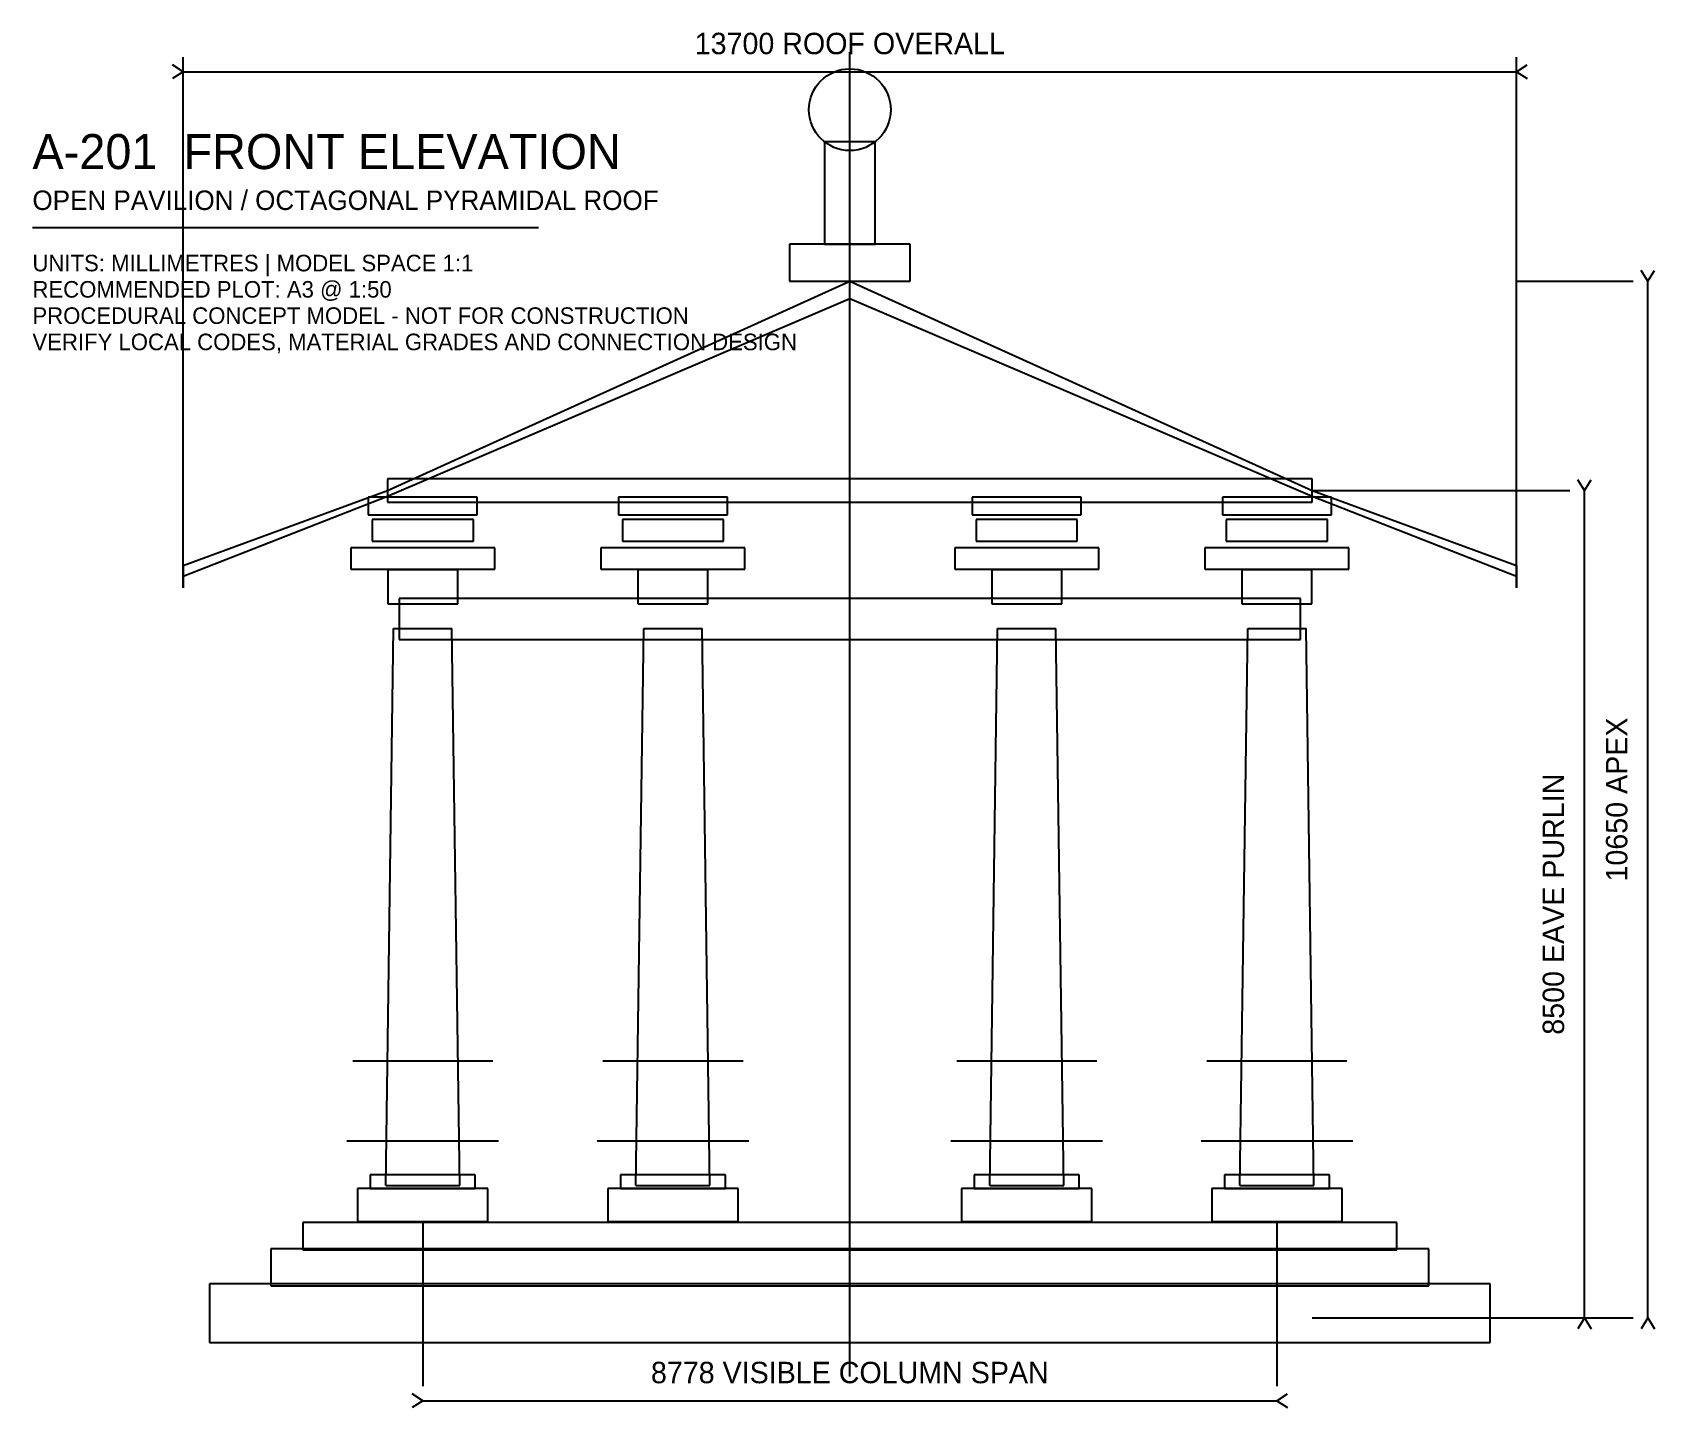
# Model space of a CAD drawing. Header units: millimetres. Extents: x -8400 to 8270, y -920 to 13203.
import ezdxf
from ezdxf.enums import TextEntityAlignment as Align

# ---------------------------------------------------------------- set-up
doc = ezdxf.new("R2010")
doc.units = ezdxf.units.MM
for name, color, linetype in [('A-ANNO', 7, 'CONTINUOUS'), ('A-CENTER', 4, 'CONTINUOUS'), ('A-DIMS', 3, 'CONTINUOUS'), ('A-RAILING', 30, 'CONTINUOUS'), ('A-TITLE', 7, 'CONTINUOUS'), ('S-BEAM', 30, 'CONTINUOUS'), ('S-COLUMN', 1, 'CONTINUOUS'), ('S-COLUMN-BASE', 9, 'CONTINUOUS'), ('S-DOUGONG', 3, 'CONTINUOUS'), ('S-FOUNDATION', 8, 'CONTINUOUS'), ('S-PURLIN', 32, 'CONTINUOUS'), ('S-RAFTER', 33, 'CONTINUOUS'), ('S-RIDGE', 2, 'CONTINUOUS'), ('S-ROOF', 5, 'CONTINUOUS')]:
    doc.layers.add(name, color=color, linetype=linetype)

msp = doc.modelspace()

# ---------------------------------------------------------------- linework, layer by layer
at = {"layer": 'A-CENTER'}
msp.add_line((0, -600), (0, 13000), dxfattribs=at)
at = {"layer": 'A-DIMS'}
for p, q in [((-6850, 12800), (-6959.7626, 12869.6575)), ((-6850, 7500), (-6850, 12950)), ((6850, 7500), (6850, 12950)), ((6850, 12800), (6959.7626, 12869.6575)), ((-6850, 12800), (-6959.7626, 12730.3425)), ((-6850, 12800), (6850, 12800)), ((6850, 12800), (6959.7626, 12730.3425)), ((8200, 10650), (8130.3425, 10759.7626)), ((8200, 10650), (8269.6575, 10759.7626)), ((6850, 10650), (8050, 10650)), ((8200, 0), (8200, 10650)), ((7550, 8500), (7480.3425, 8609.7626)), ((7550, 8500), (7619.6575, 8609.7626)), ((4750, 8500), (7400, 8500)), ((7550, 0), (7550, 8500)), ((-4388.9, 990), (-4388.9, -700)), ((4388.9, 990), (4388.9, -700)), ((4750, 0), (7400, 0)), ((6850, 0), (8050, 0)), ((7550, 0), (7480.3425, -109.7626)), ((7550, 0), (7619.6575, -109.7626)), ((8200, 0), (8130.3425, -109.7626)), ((8200, 0), (8269.6575, -109.7626)), ((-4388.9, -850), (-4498.6626, -780.3425)), ((4388.9, -850), (4498.6626, -780.3425)), ((-4388.9, -850), (-4498.6626, -919.6575)), ((-4388.9, -850), (4388.9, -850)), ((4388.9, -850), (4498.6626, -919.6575))]:
    msp.add_line(p, q, dxfattribs=at)
at = {"layer": 'A-RAILING'}
for p, q in [((-5108.9, 2640), (-3668.9, 2640)), ((-2537.8, 2640), (-1097.8, 2640)), ((1097.8, 2640), (2537.8, 2640)), ((3668.9, 2640), (5108.9, 2640)), ((-5168.9, 1820), (-3608.9, 1820)), ((-2597.8, 1820), (-1037.8, 1820)), ((1037.8, 1820), (2597.8, 1820)), ((3608.9, 1820), (5168.9, 1820))]:
    msp.add_line(p, q, dxfattribs=at)
at = {"layer": 'A-TITLE'}
msp.add_line((-8400, 11200), (-3200, 11200), dxfattribs=at)
at = {"layer": 'S-BEAM'}
for p, q in [((4630, 7390), (-4630, 7390)), ((-4630, 7390), (-4630, 6970)), ((4630, 6970), (4630, 7390)), ((-4630, 6970), (4630, 6970))]:
    msp.add_line(p, q, dxfattribs=at)
at = {"layer": 'S-COLUMN'}
for p, q in [((-4768.9, 1360), (-4688.9, 7080)), ((-4688.9, 7080), (-4088.9, 7080)), ((-4008.9, 1360), (-4088.9, 7080)), ((-2197.8, 1360), (-2117.8, 7080)), ((-2117.8, 7080), (-1517.8, 7080)), ((-1437.8, 1360), (-1517.8, 7080)), ((1437.8, 1360), (1517.8, 7080)), ((1517.8, 7080), (2117.8, 7080)), ((2197.8, 1360), (2117.8, 7080)), ((4008.9, 1360), (4088.9, 7080)), ((4088.9, 7080), (4688.9, 7080)), ((4768.9, 1360), (4688.9, 7080)), ((-4768.9, 1360), (-4008.9, 1360)), ((-2197.8, 1360), (-1437.8, 1360)), ((1437.8, 1360), (2197.8, 1360)), ((4008.9, 1360), (4768.9, 1360))]:
    msp.add_line(p, q, dxfattribs=at)
at = {"layer": 'S-COLUMN-BASE'}
for p, q in [((-3848.9, 1470), (-4928.9, 1470)), ((-4928.9, 1470), (-4928.9, 1330)), ((-3848.9, 1330), (-3848.9, 1470)), ((-1277.8, 1470), (-2357.8, 1470)), ((-2357.8, 1470), (-2357.8, 1330)), ((-1277.8, 1330), (-1277.8, 1470)), ((2357.8, 1470), (1277.8, 1470)), ((1277.8, 1470), (1277.8, 1330)), ((2357.8, 1330), (2357.8, 1470)), ((4928.9, 1470), (3848.9, 1470)), ((3848.9, 1470), (3848.9, 1330)), ((4928.9, 1330), (4928.9, 1470)), ((-3718.9, 1330), (-5058.9, 1330)), ((-5058.9, 1330), (-5058.9, 990)), ((-4928.9, 1330), (-3848.9, 1330)), ((-3718.9, 990), (-3718.9, 1330)), ((-1147.8, 1330), (-2487.8, 1330)), ((-2487.8, 1330), (-2487.8, 990)), ((-2357.8, 1330), (-1277.8, 1330)), ((-1147.8, 990), (-1147.8, 1330)), ((2487.8, 1330), (1147.8, 1330)), ((1147.8, 1330), (1147.8, 990)), ((1277.8, 1330), (2357.8, 1330)), ((2487.8, 990), (2487.8, 1330)), ((5058.9, 1330), (3718.9, 1330)), ((3718.9, 1330), (3718.9, 990)), ((3848.9, 1330), (4928.9, 1330)), ((5058.9, 990), (5058.9, 1330)), ((-5058.9, 990), (-3718.9, 990)), ((-2487.8, 990), (-1147.8, 990)), ((1147.8, 990), (2487.8, 990)), ((3718.9, 990), (5058.9, 990))]:
    msp.add_line(p, q, dxfattribs=at)
at = {"layer": 'S-DOUGONG'}
for p, q in [((-3828.9, 8430), (-4948.9, 8430)), ((-4948.9, 8430), (-4948.9, 8250)), ((-3828.9, 8250), (-3828.9, 8430)), ((-1257.8, 8430), (-2377.8, 8430)), ((-2377.8, 8430), (-2377.8, 8250)), ((-1257.8, 8250), (-1257.8, 8430)), ((2377.8, 8430), (1257.8, 8430)), ((1257.8, 8430), (1257.8, 8250)), ((2377.8, 8250), (2377.8, 8430)), ((4948.9, 8430), (3828.9, 8430)), ((3828.9, 8430), (3828.9, 8250)), ((4948.9, 8250), (4948.9, 8430)), ((-4948.9, 8250), (-3828.9, 8250)), ((-3868.9, 8200), (-4908.9, 8200)), ((-4908.9, 8200), (-4908.9, 7980)), ((-3868.9, 7980), (-3868.9, 8200)), ((-2377.8, 8250), (-1257.8, 8250)), ((-1297.8, 8200), (-2337.8, 8200)), ((-2337.8, 8200), (-2337.8, 7980)), ((-1297.8, 7980), (-1297.8, 8200)), ((1257.8, 8250), (2377.8, 8250)), ((2337.8, 8200), (1297.8, 8200)), ((1297.8, 8200), (1297.8, 7980)), ((2337.8, 7980), (2337.8, 8200)), ((3828.9, 8250), (4948.9, 8250)), ((4908.9, 8200), (3868.9, 8200)), ((3868.9, 8200), (3868.9, 7980)), ((4908.9, 7980), (4908.9, 8200)), ((-3648.9, 7910), (-5128.9, 7910)), ((-5128.9, 7910), (-5128.9, 7690)), ((-4908.9, 7980), (-3868.9, 7980)), ((-3648.9, 7690), (-3648.9, 7910)), ((-1077.8, 7910), (-2557.8, 7910)), ((-2557.8, 7910), (-2557.8, 7690)), ((-2337.8, 7980), (-1297.8, 7980)), ((-1077.8, 7690), (-1077.8, 7910)), ((2557.8, 7910), (1077.8, 7910)), ((1077.8, 7910), (1077.8, 7690)), ((1297.8, 7980), (2337.8, 7980)), ((2557.8, 7690), (2557.8, 7910)), ((5128.9, 7910), (3648.9, 7910)), ((3648.9, 7910), (3648.9, 7690)), ((3868.9, 7980), (4908.9, 7980)), ((5128.9, 7690), (5128.9, 7910)), ((-5128.9, 7690), (-3648.9, 7690)), ((-4028.9, 7685), (-4748.9, 7685)), ((-4748.9, 7685), (-4748.9, 7335)), ((-4028.9, 7335), (-4028.9, 7685)), ((-2557.8, 7690), (-1077.8, 7690)), ((-1457.8, 7685), (-2177.8, 7685)), ((-2177.8, 7685), (-2177.8, 7335)), ((-1457.8, 7335), (-1457.8, 7685)), ((1077.8, 7690), (2557.8, 7690)), ((2177.8, 7685), (1457.8, 7685)), ((1457.8, 7685), (1457.8, 7335)), ((2177.8, 7335), (2177.8, 7685)), ((3648.9, 7690), (5128.9, 7690)), ((4748.9, 7685), (4028.9, 7685)), ((4028.9, 7685), (4028.9, 7335)), ((4748.9, 7335), (4748.9, 7685)), ((-4748.9, 7335), (-4028.9, 7335)), ((-2177.8, 7335), (-1457.8, 7335)), ((1457.8, 7335), (2177.8, 7335)), ((4028.9, 7335), (4748.9, 7335))]:
    msp.add_line(p, q, dxfattribs=at)
at = {"layer": 'S-FOUNDATION'}
for p, q in [((5620, 980), (-5620, 980)), ((-5620, 980), (-5620, 700)), ((5620, 700), (5620, 980)), ((5950, 710), (-5950, 710)), ((-5950, 710), (-5950, 330)), ((-5620, 700), (5620, 700)), ((5950, 330), (5950, 710)), ((6580, 350), (-6580, 350)), ((-6580, 350), (-6580, -250)), ((6580, -250), (6580, 350)), ((-5950, 330), (5950, 330)), ((-6580, -250), (6580, -250))]:
    msp.add_line(p, q, dxfattribs=at)
at = {"layer": 'S-PURLIN'}
for p, q in [((4750, 8620), (-4750, 8620)), ((-4750, 8620), (-4750, 8380)), ((4750, 8380), (4750, 8620)), ((-4750, 8380), (4750, 8380))]:
    msp.add_line(p, q, dxfattribs=at)
at = {"layer": 'S-RAFTER'}
for p, q in [((-4750, 8440), (0, 10470)), ((0, 10470), (4750, 8440)), ((-6850, 7620), (-4750, 8440)), ((4750, 8440), (6850, 7620))]:
    msp.add_line(p, q, dxfattribs=at)
at = {"layer": 'S-RIDGE'}
for p, q in [((260, 12080), (-260, 12080)), ((-260, 12080), (-260, 11030)), ((260, 11030), (260, 12080)), ((620, 11030), (-620, 11030)), ((-620, 11030), (-620, 10650)), ((-260, 11030), (260, 11030)), ((620, 10650), (620, 11030)), ((-620, 10650), (620, 10650)), ((-6850, 7730), (-6850, 7500)), ((6850, 7730), (6850, 7500))]:
    msp.add_line(p, q, dxfattribs=at)
msp.add_circle((0, 12410), 420, dxfattribs=at)
at = {"layer": 'S-ROOF'}
for p, q in [((-4750, 8500), (0, 10650)), ((0, 10650), (4750, 8500)), ((-6850, 7730), (-4750, 8500)), ((4750, 8500), (6850, 7730))]:
    msp.add_line(p, q, dxfattribs=at)

# ---------------------------------------------------------------- texts
at = {"layer": 'A-ANNO'}
for s, height, p in [('OPEN PAVILION / OCTAGONAL PYRAMIDAL ROOF', 200, (-8400, 11380)), ('UNITS: MILLIMETRES | MODEL SPACE 1:1', 170, (-8400, 10750)), ('RECOMMENDED PLOT: A3 @ 1:50', 170, (-8400, 10480)), ('PROCEDURAL CONCEPT MODEL - NOT FOR CONSTRUCTION', 170, (-8400, 10210)), ('VERIFY LOCAL CODES, MATERIAL GRADES AND CONNECTION DESIGN', 170, (-8400, 9940))]:
    msp.add_text(s, height=height, dxfattribs=at).set_placement(p)
at = {"layer": 'A-DIMS'}
for s, p in [('13700 ROOF OVERALL', (0, 12980)), ('8778 VISIBLE COLUMN SPAN', (0, -670))]:
    msp.add_text(s, height=220, dxfattribs=at).set_placement(p, align=Align.CENTER)
for s, p in [('10650 APEX', (7990, 5325)), ('8500 EAVE PURLIN', (7340, 4250))]:
    msp.add_text(s, height=220, rotation=90, dxfattribs=at).set_placement(p, align=Align.CENTER)
at = {"layer": 'A-TITLE'}
msp.add_text('A-201  FRONT ELEVATION', height=360, dxfattribs=at).set_placement((-8400, 11800))

doc.saveas('drawing.dxf')
